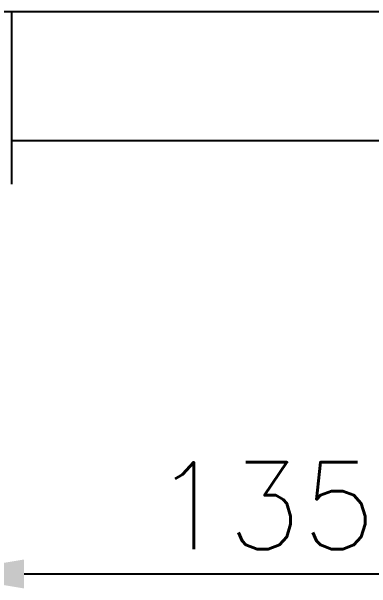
# Model space of a CAD drawing. Extents: x 17496 to 17916, y -10787 to -10193.
# Drawn here: x 17670.27 to 17684.77, y -10587.63 to -10564.4 of the extents above; entities that cross this region are included whole.
import ezdxf

# ---------------------------------------------------------------- set-up
doc = ezdxf.new("R2010")
doc.units = 0
doc.header["$LTSCALE"] = 7
doc.header["$MEASUREMENT"] = 0
doc.layers.add('D', color=2, linetype='CONTINUOUS')
doc.layers.add('DWG', color=7, linetype='CONTINUOUS')
doc.styles.add('GHS', font='romans', dxfattribs={"bigfont": 'ghs'})

msp = doc.modelspace()

# ---------------------------------------------------------------- linework, layer by layer
at = {"layer": 'D'}
msp.add_line((17670.778, -10587.042), (17690.778, -10587.042), dxfattribs=at)
msp.add_solid([(17670.778, -10586.459), (17670.778, -10587.626), (17667.278, -10587.042)], dxfattribs=at)
at = {"layer": 'DWG'}
for p, q in [((17619.276, -10564.396), (17709.478, -10564.396)), ((17670.273, -10564.396), (17670.273, -10571.346)), ((17692.892, -10569.596), (17670.273, -10569.596))]:
    msp.add_line(p, q, dxfattribs=at)

# ---------------------------------------------------------------- texts
at = {"layer": 'D', "insert": (17680.465, -10584.292), "char_height": 3.5, "attachment_point": 5, "style": 'GHS'}
msp.add_mtext('\\A1;135', dxfattribs=at)

doc.saveas('drawing.dxf')
